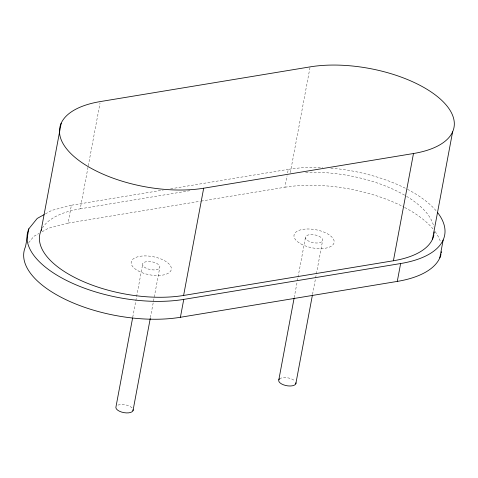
<?xml version="1.0" encoding="UTF-8"?>
<svg xmlns="http://www.w3.org/2000/svg" width="478" height="478" viewBox="0 0 478 478"><rect width="100%" height="100%" fill="white"/><g stroke="black" fill="none" stroke-linecap="round" stroke-linejoin="round"><path stroke-width="0.36" stroke-dasharray="2.39 1.79" d="M42.07 231.77L48.374 228.281L68.049 223.107L71.395 205.229L163.291 190.035M42.369 228.096A93.796 42.434 10.6 0 1 80.238 208.82L88.155 166.505M88.293 165.776L100.033 103.033M132.747 317.225L142.767 263.695M150.415 317.607L159.742 267.746A8.765 3.967 10.6 0 0 148.443 261.502A8.765 3.967 10.6 0 0 145.575 267.913A8.765 3.967 10.6 0 0 159.742 267.746M201.119 201.101L284.924 187.245L287.069 175.802M287.601 172.94L288.27 169.367A101.951 46.127 10.6 0 1 322.62 167.581M290.313 172.666L310.114 66.878M294.203 297.633L297.22 281.5M297.358 280.765L297.908 277.838M298.045 277.103L305.591 236.771M312.552 294.352L316.257 274.551M316.394 273.816L322.566 240.822A8.765 3.967 10.6 0 0 311.268 234.579A8.765 3.967 10.6 0 0 308.4 240.99A8.765 3.967 10.6 0 0 322.566 240.822M28.704 242.704L33.866 236.311L38.915 233.515M45.41 213.899L51.72 210.404L71.395 205.229M170.646 188.822L288.27 169.367M80.238 208.82L190.662 190.561M68.049 223.107L200.384 201.22M117.97 405.105A8.765 3.967 10.6 0 1 132.675 408.612M279.552 378.869A8.765 3.967 10.6 0 1 294.496 380.596M330.8 168.113A101.951 46.127 10.6 0 1 406.82 188.989M407.441 189.312A101.951 46.127 10.6 0 1 436.802 211.593M284.924 187.245A101.951 46.127 10.6 0 1 404.101 207.183M404.717 207.512A101.951 46.127 10.6 0 1 433.02 228.932M435.105 231.597A101.951 46.127 10.6 0 1 440.722 242.627M305.657 172.498A93.796 42.434 10.6 0 1 405.894 195.932M406.563 196.333A93.796 42.434 10.6 0 1 433.791 226.769M300.871 243.9A20.393 9.225 10.6 0 0 333.823 243.505A20.393 9.225 10.6 0 0 307.545 228.986A20.393 9.225 10.6 0 0 300.871 243.9M138.046 270.823A20.393 9.225 10.6 0 0 170.999 270.429A20.393 9.225 10.6 0 0 144.72 255.909A20.393 9.225 10.6 0 0 138.046 270.823"/><path stroke-width="0.72" d="M44.149 214.598L37.212 218.44L28.865 228.777L25.519 246.648A101.951 46.127 10.6 0 0 68.665 300.955A101.951 46.127 10.6 0 0 180.409 317.278L397.284 281.411A101.951 46.127 10.6 0 0 441.003 254.499M41.114 230.48L61.184 123.234M132.609 317.96L116.005 406.682A8.765 3.967 10.6 0 0 123.963 412.645A8.765 3.967 10.6 0 0 133.123 409.706M132.986 410.733L150.277 318.342M41.694 229.279A93.796 42.434 10.6 0 0 79.629 279.899A93.796 42.434 10.6 0 0 183.612 295.458L203.682 188.213L413.482 153.516A93.796 42.434 10.6 0 0 438.541 97.506A93.796 42.434 10.6 0 0 310.114 66.878L100.308 101.575A93.796 42.434 10.6 0 0 75.255 157.585A93.796 42.434 10.6 0 0 203.682 188.213M180.409 317.278L183.755 299.401L400.63 263.539A101.951 46.127 10.6 0 0 437.651 212.656M278.829 379.759L294.066 298.368M295.81 383.81L312.415 295.081M183.612 295.458L393.412 260.761L413.482 153.516M397.284 281.411L400.63 263.539M432.536 239.102L452.606 131.856M439.814 257.869L443.16 239.992M295.948 382.782A8.765 3.967 10.6 0 1 285.665 385.489A8.765 3.967 10.6 0 1 279.552 378.869M441.529 251.691A101.951 46.127 10.6 0 1 441.314 253.107M183.755 299.401A101.951 46.127 10.6 0 1 72.011 283.078A101.951 46.127 10.6 0 1 28.865 228.777M433.893 234.847A93.796 42.434 10.6 0 1 393.412 260.761M434.233 231.884A93.796 42.434 10.6 0 1 434.12 233.378"/></g></svg>
